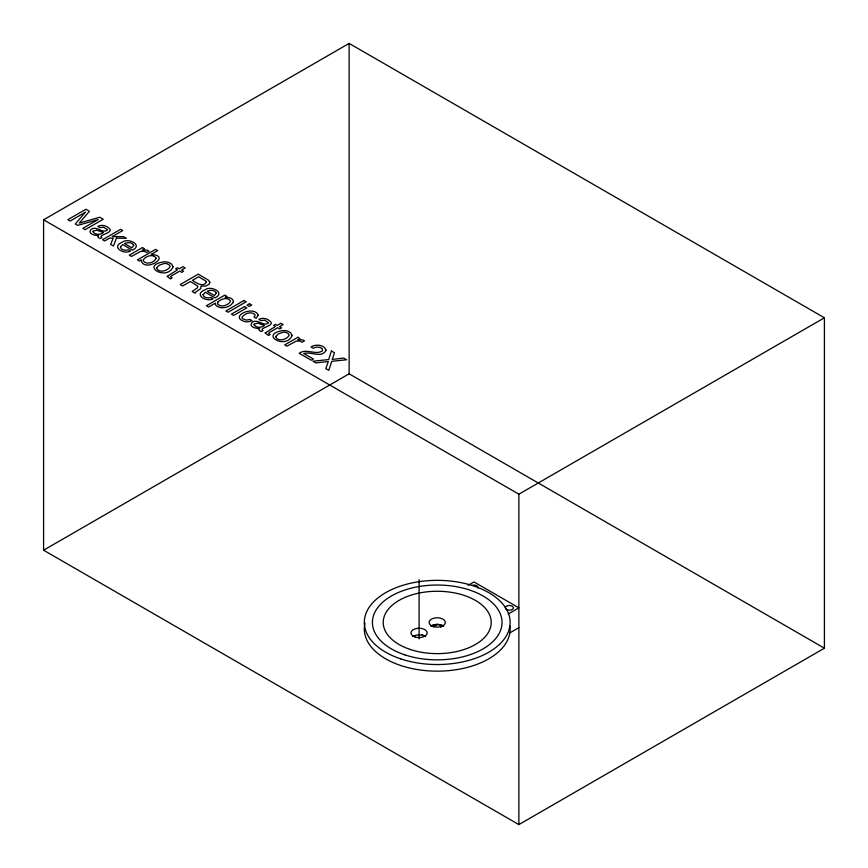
<?xml version="1.0" encoding="UTF-8"?>
<svg xmlns="http://www.w3.org/2000/svg" width="868" height="868" viewBox="0 0 868 868"><rect width="100%" height="100%" fill="white"/><g stroke="black" fill="none" stroke-linecap="round" stroke-linejoin="round"><path stroke-width="1.3" d="M43.595 219.799L349.131 43.4L824.405 317.796L824.405 648.201L518.869 824.6L43.595 550.203L43.595 219.799L518.869 494.196L824.405 317.796M43.595 550.203L349.131 373.804L824.405 648.201M468.123 585.314L473.982 581.929L518.858 607.839L508.301 613.926M437.646 624.407L433.414 626.848L431.504 625.752L437.233 624.385L442.962 625.752L440.673 627.076M509.473 633.097L518.858 627.683M422.173 634.692L425.353 636.526M518.869 494.196L518.869 824.6M419.092 579.694L419.092 638.837M349.131 43.4L349.131 373.804M412.712 636.645A8.105 4.676 0 0 1 425.472 636.645M509.961 626.121A72.901 42.087 0 0 1 434.684 671.127A72.901 42.087 0 0 1 365.037 623.202M430.767 626.24A8.105 4.676 0 0 1 443.7 626.24M505.263 607.839A4.047 2.344 0 0 1 510.699 605.636A4.047 2.344 0 0 1 512.413 609.336A4.047 2.344 0 0 1 505.805 609.01M471.964 585.423A4.047 2.344 0 0 1 476.456 585.585A4.047 2.344 0 0 1 477.899 588.048M258.208 315.192L256.158 318.317L254.009 317.07L255.138 315.388L254.823 314.509C251.123 311.135 244.819 313.391 242.205 317.037A3.841 2.213 0 0 0 242.725 318.806L246.501 320.118L249.93 319.424L252.078 320.672L249.159 321.605A6.391 3.689 0 0 1 245.08 321.67C227.926 316.701 254.248 304.733 258.208 315.192M167.209 276.382L170.41 278.899L172.157 277.89L170.616 276.892L171.072 276.089L179.676 271.131L181.781 272.346L183.582 271.293L181.477 270.078L185.155 267.962L182.92 266.671L179.242 268.787L177.463 267.756L175.651 268.809L177.43 269.839L167.209 276.382M265.217 332.965L268.429 335.493L270.176 334.484L268.635 333.486L269.091 332.683L277.695 327.713L279.789 328.929L281.601 327.887L279.496 326.672L283.174 324.545L280.939 323.254L277.261 325.381L275.471 324.35L273.67 325.391L275.449 326.422L265.217 332.965M120.446 246.979C120.847 250.288 125.686 250.646 128.269 249.8L130.439 251.058C123.733 254.921 110.507 246.686 122.421 242.139C128.149 237.431 143.437 245.069 132.37 250.158L122.724 244.581L120.446 246.979M203.069 294.686C203.459 297.984 208.298 298.342 210.881 297.496L213.061 298.755C206.345 302.617 193.119 294.382 205.032 289.836C210.761 285.127 226.049 292.766 214.993 297.854L205.336 292.277L203.069 294.686M107.133 229.543L107.068 230.27C102.207 233.796 95.892 224.812 90.706 229.825C87.57 233.969 95.654 235.901 98.616 235.434L97.78 236.367L98.637 237.789L100.384 238.548L102.012 237.593C97.249 235.369 109.954 233.655 110.269 230.204L110.149 229.553C107.556 225.832 101.882 224.063 97.813 226.418L99.874 227.611L103.617 227.188L107.133 229.543M268.169 322.505L268.103 323.243C263.243 326.769 256.928 317.775 251.742 322.798C248.595 326.943 256.689 328.874 259.651 328.408L258.816 329.33L259.673 330.762L261.42 331.511L263.047 330.567C258.284 328.343 270.99 326.628 271.304 323.178L271.185 322.527C268.592 318.806 262.917 317.037 258.848 319.391L260.91 320.585L264.653 320.162L268.169 322.505M156.739 267.745L156.663 268.407C159.452 273.377 168.023 270.881 170.139 266.509L169.434 265.055L167.448 263.883A4.264 2.463 0 0 0 163.987 263.568L159.332 265.185L156.739 267.745M275.774 336.469L275.688 337.12C278.476 342.101 287.048 339.605 289.163 335.222L288.469 333.768L286.473 332.607A4.264 2.463 0 0 0 283.011 332.281L278.357 333.909L275.774 336.469M209.872 282.328L209.004 284.292L206.085 285.963L200.866 286.234L200.823 288.577L195.951 291.898L195.224 293.232L192.219 291.496L197.492 287.775L197.85 286.18L190.417 281.503L182.66 285.973L180.218 284.563L198.284 274.136L208.385 280.136L209.872 282.328M156.153 258.23C154.45 262.635 146.421 265.207 143.263 260.823L143.22 260.02C145.423 255.908 153.495 253.543 156.153 258.23M141.158 260.075C143.578 273.442 172.916 255.778 151.162 254.422L157.716 250.635L155.567 249.398L137.426 259.868L139.477 261.04L141.158 260.075M173.09 266.758C167.003 281.525 139.531 265.575 163.987 261.821A7.693 4.438 0 0 1 169.01 262.592L171.604 264.056L173.09 266.758M292.115 335.482C286.039 350.249 258.555 334.288 283.011 330.534A7.693 4.438 0 0 1 288.035 331.305L290.628 332.78L292.115 335.482M93.115 231.224L92.984 231.897C95.241 235.152 100.569 234.903 103.466 232.516L96.663 230.15L93.115 231.224M254.15 324.198L254.02 324.871C256.277 328.126 261.604 327.876 264.501 325.489L257.698 323.124L254.15 324.198M133.705 245.427L131.86 247.825L124.536 243.604C127.314 242.172 132.392 241.944 133.705 245.427M216.316 293.124L214.472 295.521L207.159 291.301C209.926 289.869 215.004 289.641 216.316 293.124M206.432 282.187C203.448 287.764 195.832 282.708 192.457 280.321L198.631 276.762L205.64 280.917L206.432 282.187M326.032 350.227C321.844 358.636 310.657 351.204 303.767 353.482L313.391 359.037L311.297 360.242L299.2 353.265C306.361 348.003 315.496 355.522 322.386 350.846L322.353 348.827L320.042 347.352L316.332 347.07L313.25 348.252L311.004 346.95C315.507 344.01 324.241 344.466 326.032 350.227M233.47 301.717C230.638 307.76 219.875 310.201 215.394 304.635L215.351 303.138L208.624 307.033L206.4 305.753L224.769 295.142L226.928 296.389L225.181 297.399C228.251 297.116 233.21 297.908 233.47 301.717M331.424 350.998L328.679 359.58L312.947 361.196L315.898 362.9L328.332 361.5L325.771 368.607L328.809 370.354L331.717 361.338L346.592 359.753L343.674 358.072L332.184 359.417L334.484 352.766L331.424 350.998M116.399 238.201L113.48 246.035L110.648 244.407L113.187 238.19L109.628 238.103L104.681 240.957L102.554 239.731L120.63 229.293L122.757 230.53L112.265 236.584L123.538 236.628L126.37 238.266L116.399 238.201M217.77 302.173L217.456 303.757C220.689 307.923 227.98 305.547 230.346 301.587L230.324 300.784C227.275 296.606 220.732 299.026 217.77 302.173M85.357 212.204L75.31 223.998L77.729 225.398L98.127 219.571L82.84 228.349L85.162 229.684L103.238 219.257L99.766 217.25L79.335 223.098L89.415 211.282L85.91 209.253L67.845 219.691L70.178 221.036L85.357 212.204M142.45 247.554L129.278 255.159L131.491 256.429L140.616 251.427L144.348 251.308L146.757 252.458L149.09 251.112L146.963 250.093L142.276 250.082L144.555 248.758L142.45 247.554M243.973 300.512L225.897 310.939L228.121 312.22L246.186 301.782L243.973 300.512M244.548 306.567L231.441 314.14L233.687 315.442L246.805 307.869L244.548 306.567M249.507 303.702L247 305.156L249.246 306.447L251.763 305.004L249.507 303.702M297.887 337.294L284.715 344.9L286.928 346.169L296.053 341.167L299.786 341.048L302.194 342.209L304.527 340.853L302.4 339.833L297.713 339.822L299.992 338.509L297.887 337.294M410.228 649.448A54 31.183 0 0 0 491.234 622.443A54 31.183 0 0 0 410.228 595.437A54 31.183 0 0 0 410.228 649.448M433.175 626.49A8.105 4.676 0 0 0 445.327 622.443A8.105 4.676 0 0 0 433.175 618.396A8.105 4.676 0 0 0 433.175 626.49M415.045 636.96A8.105 4.676 0 0 0 427.197 632.913A8.105 4.676 0 0 0 415.045 628.866A8.105 4.676 0 0 0 415.045 636.96M404.824 654.841A64.807 37.411 0 0 0 502.04 622.443A64.807 37.411 0 0 0 404.824 590.045A64.807 37.411 0 0 0 404.824 654.841M400.777 658.899A72.901 42.087 0 0 0 510.134 622.443A72.901 42.087 0 0 0 400.777 585.987A72.901 42.087 0 0 0 400.777 658.899"/></g></svg>
